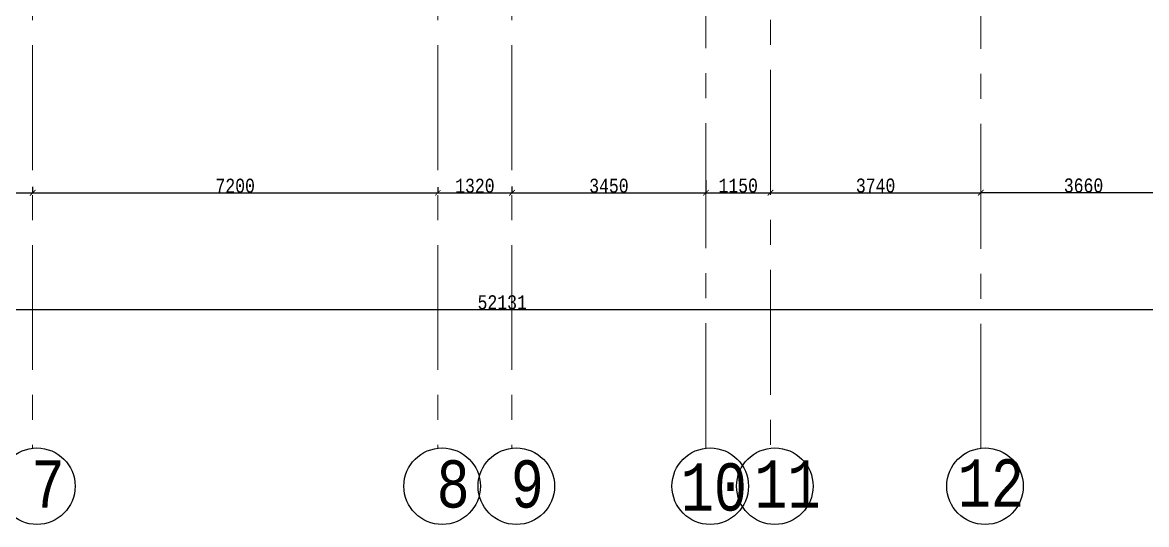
# Model space of a CAD drawing. Header units: millimetres. Extents: x -689206 to 4969298, y -1019800 to 703299.
# Drawn here: x 72604 to 92604, y -658584 to -649657 of the extents above; entities that cross this region are included whole.
import ezdxf

# ---------------------------------------------------------------- set-up
doc = ezdxf.new("R2010")
doc.units = ezdxf.units.MM
doc.linetypes.add('осеваяX2', pattern=[101.6, 63.5, -12.7, 12.7, -12.7])
doc.layers.add('РАЗМЕРЫ', color=7, linetype='Continuous', lineweight=9)
doc.layers.add('стены', color=7, linetype='Continuous', lineweight=20)
doc.layers.add('сетка', color=104, linetype='Continuous')
doc.styles.add('Аннотативный', font='isocteur.ttf', dxfattribs={"width": 0.7, "height": 250})
doc.dimstyles.new('Аннотативный', dxfattribs={"dimscale": 0, "dimtxt": 250, "dimasz": 100, "dimexe": 1.25, "dimexo": 0.625, "dimtad": 1, "dimdec": 0, "dimtxsty": 'Аннотативный', "dimblk": 'ARCHTICK', "dimcen": 2.5, "dimadec": 0, "dimazin": 0, "dimtfac": 1, "dimtdec": 0, "dimtmove": 0, "dimatfit": 3, "dimfxl": 1, "dimarcsym": 0})

# ---------------------------------------------------------------- blocks, each defined once
blk = doc.blocks.new('_ArchTick')
at = {"color": 0, "linetype": 'ByBlock', "const_width": 0.15}
blk.add_lwpolyline([(-0.5, -0.5), (0.5, 0.5)], dxfattribs=at)
blk = doc.blocks.new('*D2960')
at = {"layer": 'Defpoints', "color": 0, "lineweight": 5, "ltscale": 35, "transparency": 16777216}
for p in [(72784, -652578), (68110, -652686), (72784, -652686)]:
    blk.add_point(p, dxfattribs=at)
at = {"layer": 'РАЗМЕРЫ', "color": 0, "lineweight": -2, "ltscale": 35, "transparency": 16777216}
for p, q in [((72784, -652578), (72784, -652687)), ((68110, -652686), (68110, -652685)), ((68110, -652686), (72784, -652686))]:
    blk.add_line(p, q, dxfattribs=at)
at = {"layer": 'РАЗМЕРЫ', "color": 0, "lineweight": -2, "ltscale": 35, "transparency": 16777216, "xscale": 100, "yscale": 100, "zscale": 100, "rotation": 180}
blk.add_blockref('_ArchTick', (68110, -652686), dxfattribs=at)
at = {"layer": 'РАЗМЕРЫ', "color": 0, "lineweight": -2, "ltscale": 35, "transparency": 16777216, "xscale": 100, "yscale": 100, "zscale": 100}
blk.add_blockref('_ArchTick', (72784, -652686), dxfattribs=at)
at = {"layer": 'РАЗМЕРЫ', "color": 0, "lineweight": 5, "ltscale": 35, "transparency": 16777216, "insert": (70447, -652561), "char_height": 250, "attachment_point": 5, "style": 'Аннотативный'}
blk.add_mtext('4690', dxfattribs=at)
blk = doc.blocks.new('*D2961')
at = {"layer": 'Defpoints', "color": 0, "lineweight": 5, "ltscale": 35, "transparency": 16777216}
for p in [(79994, -652587), (72784, -652686), (79994, -652686)]:
    blk.add_point(p, dxfattribs=at)
at = {"layer": 'РАЗМЕРЫ', "color": 0, "lineweight": -2, "ltscale": 35, "transparency": 16777216}
for p, q in [((79994, -652588), (79994, -652687)), ((72784, -652686), (72784, -652685)), ((72784, -652686), (79994, -652686))]:
    blk.add_line(p, q, dxfattribs=at)
at = {"layer": 'РАЗМЕРЫ', "color": 0, "lineweight": -2, "ltscale": 35, "transparency": 16777216, "xscale": 100, "yscale": 100, "zscale": 100, "rotation": 180}
blk.add_blockref('_ArchTick', (72784, -652686), dxfattribs=at)
at = {"layer": 'РАЗМЕРЫ', "color": 0, "lineweight": -2, "ltscale": 35, "transparency": 16777216, "xscale": 100, "yscale": 100, "zscale": 100}
blk.add_blockref('_ArchTick', (79994, -652686), dxfattribs=at)
at = {"layer": 'РАЗМЕРЫ', "color": 0, "lineweight": 5, "ltscale": 35, "transparency": 16777216, "insert": (76389, -652561), "char_height": 250, "attachment_point": 5, "style": 'Аннотативный'}
blk.add_mtext('7200', dxfattribs=at)
blk = doc.blocks.new('*D2962')
at = {"layer": 'Defpoints', "color": 0, "lineweight": 5, "ltscale": 35, "transparency": 16777216}
for p in [(81314, -652572), (79994, -652686), (81314, -652686)]:
    blk.add_point(p, dxfattribs=at)
at = {"layer": 'РАЗМЕРЫ', "color": 0, "lineweight": -2, "ltscale": 35, "transparency": 16777216}
for p, q in [((81314, -652573), (81314, -652687)), ((79994, -652686), (79994, -652685)), ((79994, -652686), (81314, -652686))]:
    blk.add_line(p, q, dxfattribs=at)
at = {"layer": 'РАЗМЕРЫ', "color": 0, "lineweight": -2, "ltscale": 35, "transparency": 16777216, "xscale": 100, "yscale": 100, "zscale": 100, "rotation": 180}
blk.add_blockref('_ArchTick', (79994, -652686), dxfattribs=at)
at = {"layer": 'РАЗМЕРЫ', "color": 0, "lineweight": -2, "ltscale": 35, "transparency": 16777216, "xscale": 100, "yscale": 100, "zscale": 100}
blk.add_blockref('_ArchTick', (81314, -652686), dxfattribs=at)
at = {"layer": 'РАЗМЕРЫ', "color": 0, "lineweight": 5, "ltscale": 35, "transparency": 16777216, "insert": (80654, -652561), "char_height": 250, "attachment_point": 5, "style": 'Аннотативный'}
blk.add_mtext('1320', dxfattribs=at)
blk = doc.blocks.new('*D2963')
at = {"layer": 'Defpoints', "color": 0, "lineweight": 5, "ltscale": 35, "transparency": 16777216}
for p in [(84764, -652460), (81314, -652686), (84764, -652686)]:
    blk.add_point(p, dxfattribs=at)
at = {"layer": 'РАЗМЕРЫ', "color": 0, "lineweight": -2, "ltscale": 35, "transparency": 16777216}
for p, q in [((84764, -652461), (84764, -652687)), ((81314, -652686), (81314, -652685)), ((81314, -652686), (84764, -652686))]:
    blk.add_line(p, q, dxfattribs=at)
at = {"layer": 'РАЗМЕРЫ', "color": 0, "lineweight": -2, "ltscale": 35, "transparency": 16777216, "xscale": 100, "yscale": 100, "zscale": 100, "rotation": 180}
blk.add_blockref('_ArchTick', (81314, -652686), dxfattribs=at)
at = {"layer": 'РАЗМЕРЫ', "color": 0, "lineweight": -2, "ltscale": 35, "transparency": 16777216, "xscale": 100, "yscale": 100, "zscale": 100}
blk.add_blockref('_ArchTick', (84764, -652686), dxfattribs=at)
at = {"layer": 'РАЗМЕРЫ', "color": 0, "lineweight": 5, "ltscale": 35, "transparency": 16777216, "insert": (83039, -652561), "char_height": 250, "attachment_point": 5, "style": 'Аннотативный'}
blk.add_mtext('3450', dxfattribs=at)
blk = doc.blocks.new('*D2964')
at = {"layer": 'Defpoints', "color": 0, "lineweight": 5, "ltscale": 35, "transparency": 16777216}
for p in [(84764, -652685), (85914, -652685), (85914, -652685)]:
    blk.add_point(p, dxfattribs=at)
at = {"layer": 'РАЗМЕРЫ', "color": 0, "lineweight": -2, "ltscale": 35, "transparency": 16777216}
for p, q in [((84764, -652684), (84764, -652684)), ((84764, -652685), (85914, -652685)), ((85914, -652684), (85914, -652684))]:
    blk.add_line(p, q, dxfattribs=at)
at = {"layer": 'РАЗМЕРЫ', "color": 0, "lineweight": -2, "ltscale": 35, "transparency": 16777216, "xscale": 100, "yscale": 100, "zscale": 100, "rotation": 180}
blk.add_blockref('_ArchTick', (84764, -652685), dxfattribs=at)
at = {"layer": 'РАЗМЕРЫ', "color": 0, "lineweight": -2, "ltscale": 35, "transparency": 16777216, "xscale": 100, "yscale": 100, "zscale": 100}
blk.add_blockref('_ArchTick', (85914, -652685), dxfattribs=at)
at = {"layer": 'РАЗМЕРЫ', "color": 0, "lineweight": 5, "ltscale": 35, "transparency": 16777216, "insert": (85339, -652559), "char_height": 250, "attachment_point": 5, "style": 'Аннотативный'}
blk.add_mtext('1150', dxfattribs=at)
blk = doc.blocks.new('*D2965')
at = {"layer": 'Defpoints', "color": 0, "lineweight": 5, "ltscale": 35, "transparency": 16777216}
for p in [(85914, -652684), (89654, -652684), (89654, -652684)]:
    blk.add_point(p, dxfattribs=at)
at = {"layer": 'РАЗМЕРЫ', "color": 0, "lineweight": -2, "ltscale": 35, "transparency": 16777216}
for p, q in [((85914, -652683), (85914, -652682)), ((85914, -652684), (89654, -652684)), ((89654, -652683), (89654, -652682))]:
    blk.add_line(p, q, dxfattribs=at)
at = {"layer": 'РАЗМЕРЫ', "color": 0, "lineweight": -2, "ltscale": 35, "transparency": 16777216, "xscale": 100, "yscale": 100, "zscale": 100, "rotation": 180}
blk.add_blockref('_ArchTick', (85914, -652684), dxfattribs=at)
at = {"layer": 'РАЗМЕРЫ', "color": 0, "lineweight": -2, "ltscale": 35, "transparency": 16777216, "xscale": 100, "yscale": 100, "zscale": 100}
blk.add_blockref('_ArchTick', (89654, -652684), dxfattribs=at)
at = {"layer": 'РАЗМЕРЫ', "color": 0, "lineweight": 5, "ltscale": 35, "transparency": 16777216, "insert": (87784, -652558), "char_height": 250, "attachment_point": 5, "style": 'Аннотативный'}
blk.add_mtext('3740', dxfattribs=at)
blk = doc.blocks.new('*D2966')
at = {"layer": 'Defpoints', "color": 0, "lineweight": 5, "ltscale": 35, "transparency": 16777216}
for p in [(93314, -652568), (89654, -652682), (93314, -652682)]:
    blk.add_point(p, dxfattribs=at)
at = {"layer": 'РАЗМЕРЫ', "color": 0, "lineweight": -2, "ltscale": 35, "transparency": 16777216}
for p, q in [((93314, -652569), (93314, -652684)), ((89654, -652682), (89654, -652681)), ((89654, -652682), (93314, -652682))]:
    blk.add_line(p, q, dxfattribs=at)
at = {"layer": 'РАЗМЕРЫ', "color": 0, "lineweight": -2, "ltscale": 35, "transparency": 16777216, "xscale": 100, "yscale": 100, "zscale": 100, "rotation": 180}
blk.add_blockref('_ArchTick', (89654, -652682), dxfattribs=at)
at = {"layer": 'РАЗМЕРЫ', "color": 0, "lineweight": -2, "ltscale": 35, "transparency": 16777216, "xscale": 100, "yscale": 100, "zscale": 100}
blk.add_blockref('_ArchTick', (93314, -652682), dxfattribs=at)
at = {"layer": 'РАЗМЕРЫ', "color": 0, "lineweight": 5, "ltscale": 35, "transparency": 16777216, "insert": (91484, -652557), "char_height": 250, "attachment_point": 5, "style": 'Аннотативный'}
blk.add_mtext('3660', dxfattribs=at)
blk = doc.blocks.new('*D2975')
at = {"layer": 'Defpoints', "color": 0, "lineweight": 5, "ltscale": 35, "transparency": 16777216}
for p in [(55075, -652682), (107206, -652682), (107206, -654760)]:
    blk.add_point(p, dxfattribs=at)
at = {"layer": 'РАЗМЕРЫ', "color": 0, "lineweight": -2, "ltscale": 35, "transparency": 16777216}
for p, q in [((55075, -652683), (55075, -654761)), ((107206, -652683), (107206, -654761)), ((55075, -654760), (107206, -654760))]:
    blk.add_line(p, q, dxfattribs=at)
at = {"layer": 'РАЗМЕРЫ', "color": 0, "lineweight": -2, "ltscale": 35, "transparency": 16777216, "xscale": 100, "yscale": 100, "zscale": 100, "rotation": 180}
blk.add_blockref('_ArchTick', (55075, -654760), dxfattribs=at)
at = {"layer": 'РАЗМЕРЫ', "color": 0, "lineweight": -2, "ltscale": 35, "transparency": 16777216, "xscale": 100, "yscale": 100, "zscale": 100}
blk.add_blockref('_ArchTick', (107206, -654760), dxfattribs=at)
at = {"layer": 'РАЗМЕРЫ', "color": 0, "lineweight": 5, "ltscale": 35, "transparency": 16777216, "insert": (81140, -654634), "char_height": 250, "attachment_point": 5, "style": 'Аннотативный'}
blk.add_mtext('52131', dxfattribs=at)

msp = doc.modelspace()

# ---------------------------------------------------------------- linework, layer by layer
at = {"layer": 'РАЗМЕРЫ', "linetype": 'осеваяX2', "lineweight": 5, "ltscale": 35}
for p, q in [((72784.2, -607385.9), (72784.2, -657227.2)), ((79994.2, -607385.9), (79994.2, -657227.2)), ((84764.2, -657227.2), (84764.2, -607385.9)), ((85913.9, -622049.8), (85913.9, -657227.2))]:
    msp.add_line(p, q, dxfattribs=at)
at = {"layer": 'сетка', "color": 0}
for centre in [(72861.1, -657903.6), (80071.1, -657903.6), (81391, -657903.6), (84841.1, -657903.6), (85990.8, -657903.6), (89731.2, -657903.6)]:
    msp.add_circle(centre, 680.7, dxfattribs=at)
at = {"layer": 'стены', "linetype": 'осеваяX2', "lineweight": 5, "ltscale": 35}
for p, q in [((81314.2, -607385.9), (81314.2, -657227.2)), ((89654.3, -608787.4), (89654.3, -657227.2))]:
    msp.add_line(p, q, dxfattribs=at)

# ---------------------------------------------------------------- texts
at = {"layer": 'РАЗМЕРЫ', "lineweight": 5, "ltscale": 35, "width": 7009.377, "attachment_point": 1, "style": 'Аннотативный'}
for s, insert, char_height in [('7', (72762.2, -657442.6), 841.3), ('8', (79972.2, -657442.6), 841.3), ('9', (81292.2, -657442.6), 841.3), ('10', (84315.5, -657495.9), 841.28), ('11', (85625.2, -657442.6), 841.28), ('12', (89245.7, -657425.8), 841.28)]:
    msp.add_mtext(s, dxfattribs=dict(at, insert=insert, char_height=char_height))

# ---------------------------------------------------------------- dimensions: what is measured, and where the dimension line sits
at = {"layer": 'РАЗМЕРЫ', "lineweight": 5, "ltscale": 35}
for base, p1, p2, picture, middle in [((85913.9, -652684.9), (84764.2, -652684.9), (85913.9, -652684.9), '*D2964', (85339.1, -652559.3)), ((89654.3, -652683.7), (85913.9, -652683.7), (89654.3, -652683.7), '*D2965', (87784.1, -652558)), ((93314.2, -652682.4), (89654.3, -652682.4), (93314.2, -652568), '*D2966', (91484.2, -652556.8)), ((81314.2, -652686.2), (79994.2, -652686.2), (81314.2, -652571.9), '*D2962', (80654.2, -652560.5)), ((84764.2, -652686.2), (81314.2, -652686.2), (84764.2, -652460.3), '*D2963', (83039.2, -652560.5)), ((107205.7, -654759.5), (55074.8, -652682.4), (107205.7, -652682.4), '*D2975', (81140.2, -654633.9))]:
    dim = msp.add_linear_dim(base=base, p1=p1, p2=p2, dimstyle='Аннотативный', dxfattribs=at)
    dim.commit()
    dim.dimension.update_dxf_attribs({"geometry": picture, "text_midpoint": middle})
for base, p1, p2, text, picture, middle in [((72784.2, -652686.2), (68110.3, -652686.2), (72784.2, -652577.6), '4690', '*D2960', (70447.3, -652560.5)), ((79994.2, -652686.2), (72784.2, -652686.2), (79994.2, -652587.1), '7200', '*D2961', (76389.2, -652560.5))]:
    dim = msp.add_linear_dim(base=base, p1=p1, p2=p2, text=text, dimstyle='Аннотативный', dxfattribs=at)
    dim.commit()
    dim.dimension.update_dxf_attribs({"geometry": picture, "text_midpoint": middle})

doc.saveas('drawing.dxf')
